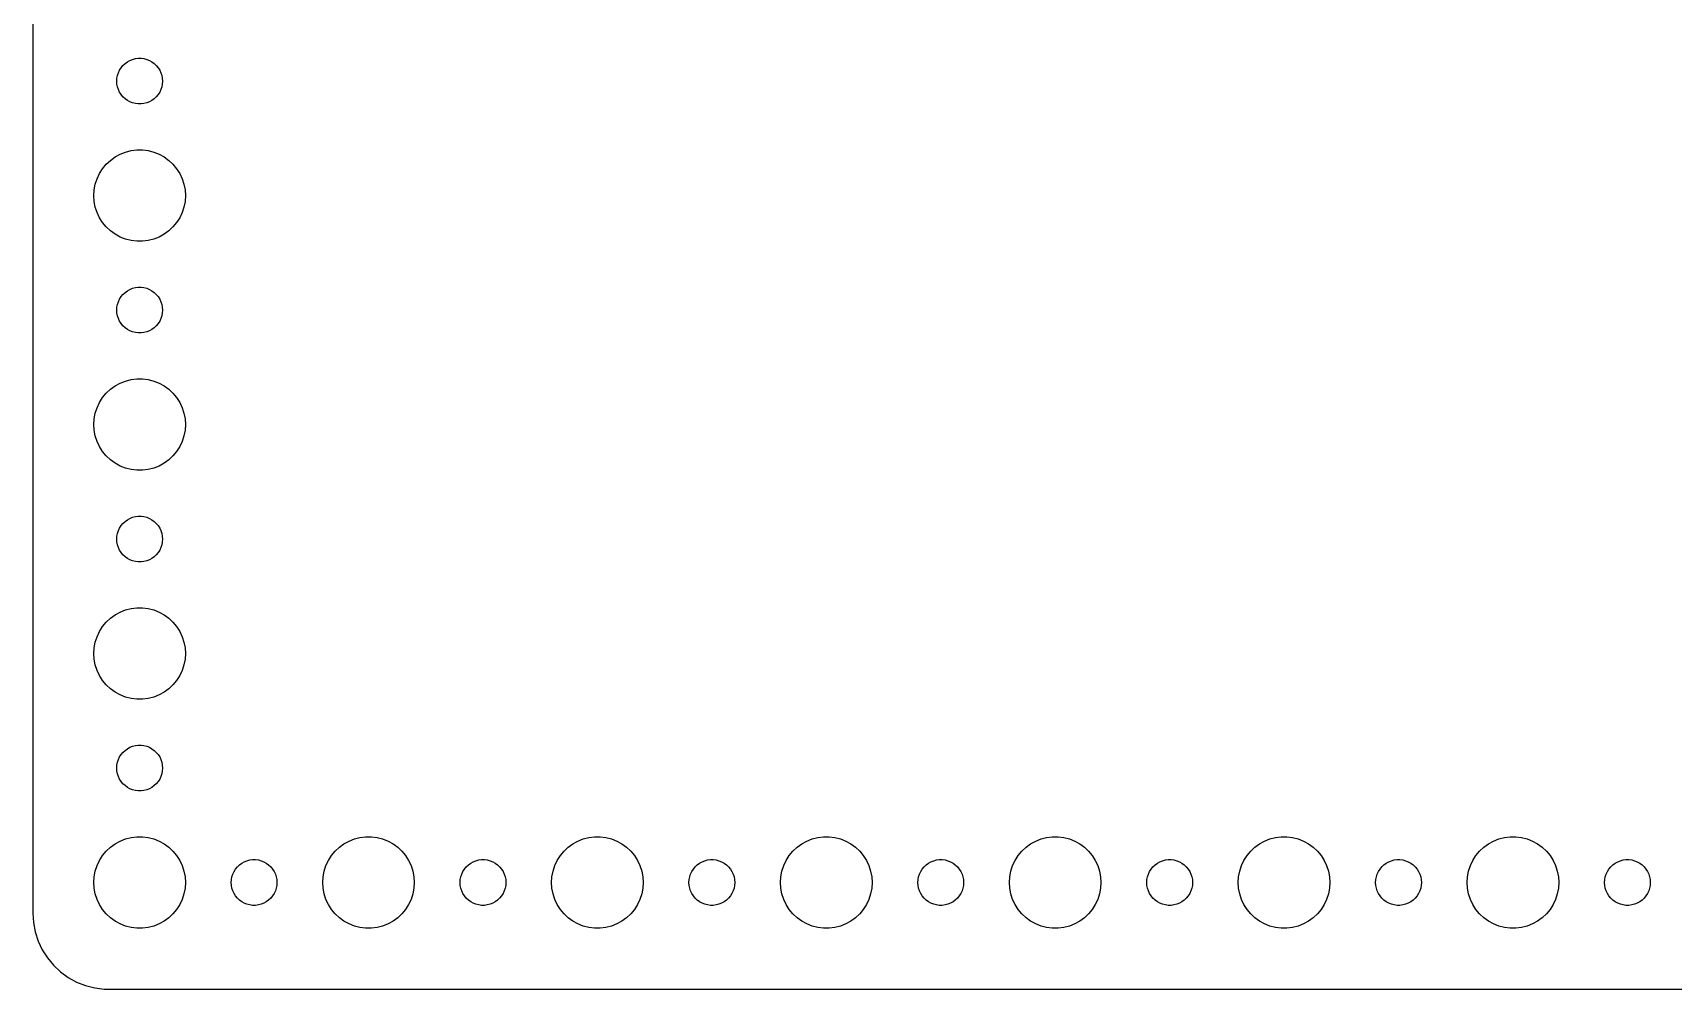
# Model space of a CAD drawing. Header units: metres. Extents: x -112 to 112, y -67 to 67.
# Drawn here: x -112 to -4.5, y -67 to -4.3 of the extents above; entities that cross this region are included whole.
import ezdxf

# ---------------------------------------------------------------- set-up
doc = ezdxf.new("R2010")
doc.units = ezdxf.units.M

msp = doc.modelspace()

# ---------------------------------------------------------------- linework, layer by layer
for p, q in [((-112, 62), (-112, -62)), ((-106.093, -6.47318), (-105.956, -6.34422)), ((-105.956, -6.34422), (-105.804, -6.23351)), ((-105.804, -6.23351), (-105.639, -6.14275)), ((-105.639, -6.14275), (-105.464, -6.07341)), ((-105.464, -6.07341), (-105.281, -6.02657)), ((-105.281, -6.02657), (-105.094, -6.00294)), ((-105.094, -6.00294), (-104.906, -6.00294)), ((-104.906, -6.00294), (-104.719, -6.02657)), ((-104.719, -6.02657), (-104.536, -6.07341)), ((-104.536, -6.07341), (-104.361, -6.14275)), ((-104.361, -6.14275), (-104.196, -6.23351)), ((-104.196, -6.23351), (-104.044, -6.34422)), ((-104.044, -6.34422), (-103.907, -6.47318)), ((-106.5, -7.5), (-106.488, -7.312)), ((-106.488, -7.68799), (-106.5, -7.5)), ((-106.488, -7.312), (-106.453, -7.12695)), ((-106.453, -7.12695), (-106.395, -6.9478)), ((-106.395, -6.9478), (-106.314, -6.77736)), ((-106.314, -6.77736), (-106.214, -6.61832)), ((-106.214, -6.61832), (-106.093, -6.47318)), ((-103.907, -6.47318), (-103.786, -6.61832)), ((-103.786, -6.61832), (-103.686, -6.77736)), ((-103.686, -6.77736), (-103.605, -6.9478)), ((-103.605, -6.9478), (-103.547, -7.12695)), ((-103.547, -7.12695), (-103.512, -7.312)), ((-103.512, -7.312), (-103.5, -7.5)), ((-103.5, -7.5), (-103.512, -7.68799)), ((-106.453, -7.87303), (-106.488, -7.68799)), ((-106.395, -8.05219), (-106.453, -7.87303)), ((-106.314, -8.22263), (-106.395, -8.05219)), ((-106.214, -8.38167), (-106.314, -8.22263)), ((-106.093, -8.52681), (-106.214, -8.38167)), ((-105.956, -8.65576), (-106.093, -8.52681)), ((-103.907, -8.52681), (-104.044, -8.65576)), ((-103.786, -8.38167), (-103.907, -8.52681)), ((-103.686, -8.22263), (-103.786, -8.38167)), ((-103.605, -8.05219), (-103.686, -8.22263)), ((-103.547, -7.87303), (-103.605, -8.05219)), ((-103.512, -7.68799), (-103.547, -7.87303)), ((-105.804, -8.76648), (-105.956, -8.65576)), ((-105.639, -8.85724), (-105.804, -8.76648)), ((-105.464, -8.92657), (-105.639, -8.85724)), ((-105.281, -8.97342), (-105.464, -8.92657)), ((-105.094, -8.99704), (-105.281, -8.97342)), ((-104.906, -8.99704), (-105.094, -8.99704)), ((-104.719, -8.97342), (-104.906, -8.99704)), ((-104.536, -8.92657), (-104.719, -8.97342)), ((-104.361, -8.85724), (-104.536, -8.92657)), ((-104.196, -8.76648), (-104.361, -8.85724)), ((-104.044, -8.65576), (-104.196, -8.76648)), ((-107.187, -12.9464), (-106.912, -12.6884)), ((-106.912, -12.6884), (-106.607, -12.467)), ((-106.607, -12.467), (-106.277, -12.2855)), ((-106.277, -12.2855), (-105.927, -12.1468)), ((-105.927, -12.1468), (-105.562, -12.0531)), ((-105.562, -12.0531), (-105.188, -12.0059)), ((-105.188, -12.0059), (-104.812, -12.0059)), ((-104.812, -12.0059), (-104.438, -12.0531)), ((-104.438, -12.0531), (-104.073, -12.1468)), ((-104.073, -12.1468), (-103.723, -12.2855)), ((-103.723, -12.2855), (-103.393, -12.467)), ((-103.393, -12.467), (-103.088, -12.6884)), ((-103.088, -12.6884), (-102.813, -12.9464)), ((-107.906, -14.2539), (-107.789, -13.8956)), ((-107.789, -13.8956), (-107.629, -13.5547)), ((-107.629, -13.5547), (-107.427, -13.2366)), ((-107.427, -13.2366), (-107.187, -12.9464)), ((-102.813, -12.9464), (-102.573, -13.2366)), ((-102.573, -13.2366), (-102.371, -13.5547)), ((-102.371, -13.5547), (-102.211, -13.8956)), ((-102.211, -13.8956), (-102.094, -14.2539)), ((-108, -15), (-107.976, -14.624)), ((-107.976, -15.376), (-108, -15)), ((-107.976, -14.624), (-107.906, -14.2539)), ((-102.094, -14.2539), (-102.024, -14.624)), ((-102.024, -14.624), (-102, -15)), ((-102, -15), (-102.024, -15.376)), ((-107.906, -15.7461), (-107.976, -15.376)), ((-107.789, -16.1044), (-107.906, -15.7461)), ((-107.629, -16.4453), (-107.789, -16.1044)), ((-102.211, -16.1044), (-102.371, -16.4453)), ((-102.094, -15.7461), (-102.211, -16.1044)), ((-102.024, -15.376), (-102.094, -15.7461)), ((-107.427, -16.7634), (-107.629, -16.4453)), ((-107.187, -17.0536), (-107.427, -16.7634)), ((-106.912, -17.3115), (-107.187, -17.0536)), ((-102.813, -17.0536), (-103.088, -17.3115)), ((-102.573, -16.7634), (-102.813, -17.0536)), ((-102.371, -16.4453), (-102.573, -16.7634)), ((-106.607, -17.533), (-106.912, -17.3115)), ((-106.277, -17.7145), (-106.607, -17.533)), ((-105.927, -17.8532), (-106.277, -17.7145)), ((-105.562, -17.9469), (-105.927, -17.8532)), ((-105.188, -17.9941), (-105.562, -17.9469)), ((-104.812, -17.9941), (-105.188, -17.9941)), ((-104.438, -17.9469), (-104.812, -17.9941)), ((-104.073, -17.8532), (-104.438, -17.9469)), ((-103.723, -17.7145), (-104.073, -17.8532)), ((-103.393, -17.533), (-103.723, -17.7145)), ((-103.088, -17.3115), (-103.393, -17.533)), ((-106.214, -21.6183), (-106.093, -21.4732)), ((-106.093, -21.4732), (-105.956, -21.3442)), ((-105.956, -21.3442), (-105.804, -21.2335)), ((-105.804, -21.2335), (-105.639, -21.1427)), ((-105.639, -21.1427), (-105.464, -21.0734)), ((-105.464, -21.0734), (-105.281, -21.0266)), ((-105.281, -21.0266), (-105.094, -21.003)), ((-105.094, -21.003), (-104.906, -21.003)), ((-104.906, -21.003), (-104.719, -21.0266)), ((-104.719, -21.0266), (-104.536, -21.0734)), ((-104.536, -21.0734), (-104.361, -21.1427)), ((-104.361, -21.1427), (-104.196, -21.2335)), ((-104.196, -21.2335), (-104.044, -21.3442)), ((-104.044, -21.3442), (-103.907, -21.4732)), ((-103.907, -21.4732), (-103.786, -21.6183)), ((-106.5, -22.5), (-106.488, -22.312)), ((-106.488, -22.688), (-106.5, -22.5)), ((-106.488, -22.312), (-106.453, -22.127)), ((-106.453, -22.127), (-106.395, -21.9478)), ((-106.395, -21.9478), (-106.314, -21.7774)), ((-106.314, -21.7774), (-106.214, -21.6183)), ((-103.786, -21.6183), (-103.686, -21.7774)), ((-103.686, -21.7774), (-103.605, -21.9478)), ((-103.605, -21.9478), (-103.547, -22.127)), ((-103.547, -22.127), (-103.512, -22.312)), ((-103.512, -22.312), (-103.5, -22.5)), ((-103.5, -22.5), (-103.512, -22.688)), ((-106.453, -22.873), (-106.488, -22.688)), ((-106.395, -23.0522), (-106.453, -22.873)), ((-106.314, -23.2226), (-106.395, -23.0522)), ((-106.214, -23.3817), (-106.314, -23.2226)), ((-106.093, -23.5268), (-106.214, -23.3817)), ((-105.956, -23.6558), (-106.093, -23.5268)), ((-103.907, -23.5268), (-104.044, -23.6558)), ((-103.786, -23.3817), (-103.907, -23.5268)), ((-103.686, -23.2226), (-103.786, -23.3817)), ((-103.605, -23.0522), (-103.686, -23.2226)), ((-103.547, -22.873), (-103.605, -23.0522)), ((-103.512, -22.688), (-103.547, -22.873)), ((-105.804, -23.7665), (-105.956, -23.6558)), ((-105.639, -23.8572), (-105.804, -23.7665)), ((-105.464, -23.9266), (-105.639, -23.8572)), ((-105.281, -23.9734), (-105.464, -23.9266)), ((-105.094, -23.997), (-105.281, -23.9734)), ((-104.906, -23.997), (-105.094, -23.997)), ((-104.719, -23.9734), (-104.906, -23.997)), ((-104.536, -23.9266), (-104.719, -23.9734)), ((-104.361, -23.8572), (-104.536, -23.9266)), ((-104.196, -23.7665), (-104.361, -23.8572)), ((-104.044, -23.6558), (-104.196, -23.7665)), ((-107.427, -28.2366), (-107.187, -27.9464)), ((-107.187, -27.9464), (-106.912, -27.6884)), ((-106.912, -27.6884), (-106.607, -27.467)), ((-106.607, -27.467), (-106.277, -27.2855)), ((-106.277, -27.2855), (-105.927, -27.1468)), ((-105.927, -27.1468), (-105.562, -27.0531)), ((-105.562, -27.0531), (-105.188, -27.0059)), ((-105.188, -27.0059), (-104.812, -27.0059)), ((-104.812, -27.0059), (-104.438, -27.0531)), ((-104.438, -27.0531), (-104.073, -27.1468)), ((-104.073, -27.1468), (-103.723, -27.2855)), ((-103.723, -27.2855), (-103.393, -27.467)), ((-103.393, -27.467), (-103.088, -27.6884)), ((-103.088, -27.6884), (-102.813, -27.9464)), ((-102.813, -27.9464), (-102.573, -28.2366)), ((-107.906, -29.2539), (-107.789, -28.8956)), ((-107.789, -28.8956), (-107.629, -28.5547)), ((-107.629, -28.5547), (-107.427, -28.2366)), ((-102.573, -28.2366), (-102.371, -28.5547)), ((-102.371, -28.5547), (-102.211, -28.8956)), ((-102.211, -28.8956), (-102.094, -29.2539)), ((-108, -30), (-107.976, -29.624)), ((-107.976, -30.376), (-108, -30)), ((-107.976, -29.624), (-107.906, -29.2539)), ((-102.094, -29.2539), (-102.024, -29.624)), ((-102.024, -29.624), (-102, -30)), ((-102, -30), (-102.024, -30.376)), ((-107.906, -30.7461), (-107.976, -30.376)), ((-107.789, -31.1044), (-107.906, -30.7461)), ((-107.629, -31.4453), (-107.789, -31.1044)), ((-102.211, -31.1044), (-102.371, -31.4453)), ((-102.094, -30.7461), (-102.211, -31.1044)), ((-102.024, -30.376), (-102.094, -30.7461)), ((-107.427, -31.7634), (-107.629, -31.4453)), ((-107.187, -32.0536), (-107.427, -31.7634)), ((-106.912, -32.3115), (-107.187, -32.0536)), ((-102.813, -32.0536), (-103.088, -32.3115)), ((-102.573, -31.7634), (-102.813, -32.0536)), ((-102.371, -31.4453), (-102.573, -31.7634)), ((-106.607, -32.533), (-106.912, -32.3115)), ((-106.277, -32.7145), (-106.607, -32.533)), ((-105.927, -32.8532), (-106.277, -32.7145)), ((-105.562, -32.9469), (-105.927, -32.8532)), ((-105.188, -32.9941), (-105.562, -32.9469)), ((-104.812, -32.9941), (-105.188, -32.9941)), ((-104.438, -32.9469), (-104.812, -32.9941)), ((-104.073, -32.8532), (-104.438, -32.9469)), ((-103.723, -32.7145), (-104.073, -32.8532)), ((-103.393, -32.533), (-103.723, -32.7145)), ((-103.088, -32.3115), (-103.393, -32.533)), ((-106.214, -36.6183), (-106.093, -36.4732)), ((-106.093, -36.4732), (-105.956, -36.3442)), ((-105.956, -36.3442), (-105.804, -36.2335)), ((-105.804, -36.2335), (-105.639, -36.1428)), ((-105.639, -36.1428), (-105.464, -36.0734)), ((-105.464, -36.0734), (-105.281, -36.0266)), ((-105.281, -36.0266), (-105.094, -36.003)), ((-105.094, -36.003), (-104.906, -36.003)), ((-104.906, -36.003), (-104.719, -36.0266)), ((-104.719, -36.0266), (-104.536, -36.0734)), ((-104.536, -36.0734), (-104.361, -36.1428)), ((-104.361, -36.1428), (-104.196, -36.2335)), ((-104.196, -36.2335), (-104.044, -36.3442)), ((-104.044, -36.3442), (-103.907, -36.4732)), ((-103.907, -36.4732), (-103.786, -36.6183)), ((-106.5, -37.5), (-106.488, -37.312)), ((-106.488, -37.688), (-106.5, -37.5)), ((-106.488, -37.312), (-106.453, -37.127)), ((-106.453, -37.127), (-106.395, -36.9478)), ((-106.395, -36.9478), (-106.314, -36.7774)), ((-106.314, -36.7774), (-106.214, -36.6183)), ((-103.786, -36.6183), (-103.686, -36.7774)), ((-103.686, -36.7774), (-103.605, -36.9478)), ((-103.605, -36.9478), (-103.547, -37.127)), ((-103.547, -37.127), (-103.512, -37.312)), ((-103.512, -37.312), (-103.5, -37.5)), ((-103.5, -37.5), (-103.512, -37.688)), ((-106.453, -37.873), (-106.488, -37.688)), ((-106.395, -38.0522), (-106.453, -37.873)), ((-106.314, -38.2226), (-106.395, -38.0522)), ((-106.214, -38.3817), (-106.314, -38.2226)), ((-106.093, -38.5268), (-106.214, -38.3817)), ((-105.956, -38.6558), (-106.093, -38.5268)), ((-105.804, -38.7665), (-105.956, -38.6558)), ((-104.044, -38.6558), (-104.196, -38.7665)), ((-103.907, -38.5268), (-104.044, -38.6558)), ((-103.786, -38.3817), (-103.907, -38.5268)), ((-103.686, -38.2226), (-103.786, -38.3817)), ((-103.605, -38.0522), (-103.686, -38.2226)), ((-103.547, -37.873), (-103.605, -38.0522)), ((-103.512, -37.688), (-103.547, -37.873)), ((-105.639, -38.8572), (-105.804, -38.7665)), ((-105.464, -38.9266), (-105.639, -38.8572)), ((-105.281, -38.9734), (-105.464, -38.9266)), ((-105.094, -38.997), (-105.281, -38.9734)), ((-104.906, -38.997), (-105.094, -38.997)), ((-104.719, -38.9734), (-104.906, -38.997)), ((-104.536, -38.9266), (-104.719, -38.9734)), ((-104.361, -38.8572), (-104.536, -38.9266)), ((-104.196, -38.7665), (-104.361, -38.8572)), ((-107.427, -43.2366), (-107.187, -42.9464)), ((-107.187, -42.9464), (-106.912, -42.6885)), ((-106.912, -42.6885), (-106.607, -42.467)), ((-106.607, -42.467), (-106.277, -42.2855)), ((-106.277, -42.2855), (-105.927, -42.1468)), ((-105.927, -42.1468), (-105.562, -42.0531)), ((-105.562, -42.0531), (-105.188, -42.0059)), ((-105.188, -42.0059), (-104.812, -42.0059)), ((-104.812, -42.0059), (-104.438, -42.0531)), ((-104.438, -42.0531), (-104.073, -42.1468)), ((-104.073, -42.1468), (-103.723, -42.2855)), ((-103.723, -42.2855), (-103.393, -42.467)), ((-103.393, -42.467), (-103.088, -42.6885)), ((-103.088, -42.6885), (-102.813, -42.9464)), ((-102.813, -42.9464), (-102.573, -43.2366)), ((-107.906, -44.2539), (-107.789, -43.8956)), ((-107.789, -43.8956), (-107.629, -43.5547)), ((-107.629, -43.5547), (-107.427, -43.2366)), ((-102.573, -43.2366), (-102.371, -43.5547)), ((-102.371, -43.5547), (-102.211, -43.8956)), ((-102.211, -43.8956), (-102.094, -44.2539)), ((-108, -45), (-107.976, -44.624)), ((-107.976, -45.376), (-108, -45)), ((-107.976, -44.624), (-107.906, -44.2539)), ((-102.094, -44.2539), (-102.024, -44.624)), ((-102.024, -44.624), (-102, -45)), ((-102, -45), (-102.024, -45.376)), ((-107.906, -45.7461), (-107.976, -45.376)), ((-107.789, -46.1044), (-107.906, -45.7461)), ((-107.629, -46.4453), (-107.789, -46.1044)), ((-102.211, -46.1044), (-102.371, -46.4453)), ((-102.094, -45.7461), (-102.211, -46.1044)), ((-102.024, -45.376), (-102.094, -45.7461)), ((-107.427, -46.7634), (-107.629, -46.4453)), ((-107.187, -47.0536), (-107.427, -46.7634)), ((-106.912, -47.3115), (-107.187, -47.0536)), ((-102.813, -47.0536), (-103.088, -47.3115)), ((-102.573, -46.7634), (-102.813, -47.0536)), ((-102.371, -46.4453), (-102.573, -46.7634)), ((-106.607, -47.533), (-106.912, -47.3115)), ((-106.277, -47.7145), (-106.607, -47.533)), ((-105.927, -47.8532), (-106.277, -47.7145)), ((-105.562, -47.9469), (-105.927, -47.8532)), ((-105.188, -47.9941), (-105.562, -47.9469)), ((-104.812, -47.9941), (-105.188, -47.9941)), ((-104.438, -47.9469), (-104.812, -47.9941)), ((-104.073, -47.8532), (-104.438, -47.9469)), ((-103.723, -47.7145), (-104.073, -47.8532)), ((-103.393, -47.533), (-103.723, -47.7145)), ((-103.088, -47.3115), (-103.393, -47.533)), ((-106.214, -51.6183), (-106.093, -51.4732)), ((-106.093, -51.4732), (-105.956, -51.3442)), ((-105.956, -51.3442), (-105.804, -51.2335)), ((-105.804, -51.2335), (-105.639, -51.1428)), ((-105.639, -51.1428), (-105.464, -51.0734)), ((-105.464, -51.0734), (-105.281, -51.0266)), ((-105.281, -51.0266), (-105.094, -51.003)), ((-105.094, -51.003), (-104.906, -51.003)), ((-104.906, -51.003), (-104.719, -51.0266)), ((-104.719, -51.0266), (-104.536, -51.0734)), ((-104.536, -51.0734), (-104.361, -51.1428)), ((-104.361, -51.1428), (-104.196, -51.2335)), ((-104.196, -51.2335), (-104.044, -51.3442)), ((-104.044, -51.3442), (-103.907, -51.4732)), ((-103.907, -51.4732), (-103.786, -51.6183)), ((-106.5, -52.5), (-106.488, -52.312)), ((-106.488, -52.688), (-106.5, -52.5)), ((-106.488, -52.312), (-106.453, -52.127)), ((-106.453, -52.127), (-106.395, -51.9478)), ((-106.395, -51.9478), (-106.314, -51.7774)), ((-106.314, -51.7774), (-106.214, -51.6183)), ((-103.786, -51.6183), (-103.686, -51.7774)), ((-103.686, -51.7774), (-103.605, -51.9478)), ((-103.605, -51.9478), (-103.547, -52.127)), ((-103.547, -52.127), (-103.512, -52.312)), ((-103.512, -52.312), (-103.5, -52.5)), ((-103.5, -52.5), (-103.512, -52.688)), ((-106.453, -52.873), (-106.488, -52.688)), ((-106.395, -53.0522), (-106.453, -52.873)), ((-106.314, -53.2226), (-106.395, -53.0522)), ((-106.214, -53.3817), (-106.314, -53.2226)), ((-106.093, -53.5268), (-106.214, -53.3817)), ((-105.956, -53.6558), (-106.093, -53.5268)), ((-105.804, -53.7665), (-105.956, -53.6558)), ((-104.044, -53.6558), (-104.196, -53.7665)), ((-103.907, -53.5268), (-104.044, -53.6558)), ((-103.786, -53.3817), (-103.907, -53.5268)), ((-103.686, -53.2226), (-103.786, -53.3817)), ((-103.605, -53.0522), (-103.686, -53.2226)), ((-103.547, -52.873), (-103.605, -53.0522)), ((-103.512, -52.688), (-103.547, -52.873)), ((-105.639, -53.8572), (-105.804, -53.7665)), ((-105.464, -53.9266), (-105.639, -53.8572)), ((-105.281, -53.9734), (-105.464, -53.9266)), ((-105.094, -53.997), (-105.281, -53.9734)), ((-104.906, -53.997), (-105.094, -53.997)), ((-104.719, -53.9734), (-104.906, -53.997)), ((-104.536, -53.9266), (-104.719, -53.9734)), ((-104.361, -53.8572), (-104.536, -53.9266)), ((-104.196, -53.7665), (-104.361, -53.8572)), ((-107.427, -58.2366), (-107.187, -57.9464)), ((-107.187, -57.9464), (-106.912, -57.6885)), ((-106.912, -57.6885), (-106.607, -57.467)), ((-106.607, -57.467), (-106.277, -57.2855)), ((-106.277, -57.2855), (-105.927, -57.1468)), ((-105.927, -57.1468), (-105.562, -57.0531)), ((-105.562, -57.0531), (-105.188, -57.0059)), ((-105.188, -57.0059), (-104.812, -57.0059)), ((-104.812, -57.0059), (-104.438, -57.0531)), ((-104.438, -57.0531), (-104.073, -57.1468)), ((-104.073, -57.1468), (-103.723, -57.2855)), ((-103.723, -57.2855), (-103.393, -57.467)), ((-103.393, -57.467), (-103.088, -57.6885)), ((-103.088, -57.6885), (-102.813, -57.9464)), ((-102.813, -57.9464), (-102.573, -58.2366)), ((-92.427, -58.2366), (-92.1869, -57.9464)), ((-92.1869, -57.9464), (-91.9123, -57.6885)), ((-91.9123, -57.6885), (-91.6075, -57.467)), ((-91.6075, -57.467), (-91.2773, -57.2855)), ((-91.2773, -57.2855), (-90.927, -57.1468)), ((-90.927, -57.1468), (-90.5621, -57.0531)), ((-90.5621, -57.0531), (-90.1884, -57.0059)), ((-90.1884, -57.0059), (-89.8116, -57.0059)), ((-89.8116, -57.0059), (-89.4379, -57.0531)), ((-89.4379, -57.0531), (-89.073, -57.1468)), ((-89.073, -57.1468), (-88.7227, -57.2855)), ((-88.7227, -57.2855), (-88.3925, -57.467)), ((-88.3925, -57.467), (-88.0877, -57.6885)), ((-88.0877, -57.6885), (-87.8131, -57.9464)), ((-87.8131, -57.9464), (-87.573, -58.2366)), ((-77.427, -58.2366), (-77.1869, -57.9464)), ((-77.1869, -57.9464), (-76.9123, -57.6885)), ((-76.9123, -57.6885), (-76.6075, -57.467)), ((-76.6075, -57.467), (-76.2773, -57.2855)), ((-76.2773, -57.2855), (-75.927, -57.1468)), ((-75.927, -57.1468), (-75.5621, -57.0531)), ((-75.5621, -57.0531), (-75.1884, -57.0059)), ((-75.1884, -57.0059), (-74.8116, -57.0059)), ((-74.8116, -57.0059), (-74.4379, -57.0531)), ((-74.4379, -57.0531), (-74.073, -57.1468)), ((-74.073, -57.1468), (-73.7227, -57.2855)), ((-73.7227, -57.2855), (-73.3925, -57.467)), ((-73.3925, -57.467), (-73.0877, -57.6885)), ((-73.0877, -57.6885), (-72.8131, -57.9464)), ((-72.8131, -57.9464), (-72.573, -58.2366)), ((-62.427, -58.2366), (-62.1869, -57.9464)), ((-62.1869, -57.9464), (-61.9123, -57.6885)), ((-61.9123, -57.6885), (-61.6075, -57.467)), ((-61.6075, -57.467), (-61.2773, -57.2855)), ((-61.2773, -57.2855), (-60.927, -57.1468)), ((-60.927, -57.1468), (-60.5621, -57.0531)), ((-60.5621, -57.0531), (-60.1884, -57.0059)), ((-60.1884, -57.0059), (-59.8116, -57.0059)), ((-59.8116, -57.0059), (-59.4379, -57.0531)), ((-59.4379, -57.0531), (-59.0729, -57.1468)), ((-59.0729, -57.1468), (-58.7227, -57.2855)), ((-58.7227, -57.2855), (-58.3925, -57.467)), ((-58.3925, -57.467), (-58.0877, -57.6885)), ((-58.0877, -57.6885), (-57.8131, -57.9464)), ((-57.8131, -57.9464), (-57.5729, -58.2366)), ((-47.427, -58.2366), (-47.1869, -57.9464)), ((-47.1869, -57.9464), (-46.9123, -57.6885)), ((-46.9123, -57.6885), (-46.6075, -57.467)), ((-46.6075, -57.467), (-46.2773, -57.2855)), ((-46.2773, -57.2855), (-45.927, -57.1468)), ((-45.927, -57.1468), (-45.5621, -57.0531)), ((-45.5621, -57.0531), (-45.1884, -57.0059)), ((-45.1884, -57.0059), (-44.8116, -57.0059)), ((-44.8116, -57.0059), (-44.4379, -57.0531)), ((-44.4379, -57.0531), (-44.0729, -57.1468)), ((-44.0729, -57.1468), (-43.7227, -57.2855)), ((-43.7227, -57.2855), (-43.3925, -57.467)), ((-43.3925, -57.467), (-43.0877, -57.6885)), ((-43.0877, -57.6885), (-42.8131, -57.9464)), ((-42.8131, -57.9464), (-42.5729, -58.2366)), ((-32.427, -58.2366), (-32.1869, -57.9464)), ((-32.1869, -57.9464), (-31.9123, -57.6885)), ((-31.9123, -57.6885), (-31.6075, -57.467)), ((-31.6075, -57.467), (-31.2773, -57.2855)), ((-31.2773, -57.2855), (-30.927, -57.1468)), ((-30.927, -57.1468), (-30.5621, -57.0531)), ((-30.5621, -57.0531), (-30.1884, -57.0059)), ((-30.1884, -57.0059), (-29.8116, -57.0059)), ((-29.8116, -57.0059), (-29.4379, -57.0531)), ((-29.4379, -57.0531), (-29.0729, -57.1468)), ((-29.0729, -57.1468), (-28.7227, -57.2855)), ((-28.7227, -57.2855), (-28.3925, -57.467)), ((-28.3925, -57.467), (-28.0877, -57.6885)), ((-28.0877, -57.6885), (-27.8131, -57.9464)), ((-27.8131, -57.9464), (-27.5729, -58.2366)), ((-17.427, -58.2366), (-17.1869, -57.9464)), ((-17.1869, -57.9464), (-16.9123, -57.6885)), ((-16.9123, -57.6885), (-16.6075, -57.467)), ((-16.6075, -57.467), (-16.2773, -57.2855)), ((-16.2773, -57.2855), (-15.927, -57.1468)), ((-15.927, -57.1468), (-15.5621, -57.0531)), ((-15.5621, -57.0531), (-15.1884, -57.0059)), ((-15.1884, -57.0059), (-14.8116, -57.0059)), ((-14.8116, -57.0059), (-14.4379, -57.0531)), ((-14.4379, -57.0531), (-14.0729, -57.1468)), ((-14.0729, -57.1468), (-13.7227, -57.2855)), ((-13.7227, -57.2855), (-13.3925, -57.467)), ((-13.3925, -57.467), (-13.0877, -57.6885)), ((-13.0877, -57.6885), (-12.8131, -57.9464)), ((-12.8131, -57.9464), (-12.5729, -58.2366)), ((-107.906, -59.2539), (-107.789, -58.8956)), ((-107.789, -58.8956), (-107.629, -58.5547)), ((-107.629, -58.5547), (-107.427, -58.2366)), ((-102.573, -58.2366), (-102.371, -58.5547)), ((-102.371, -58.5547), (-102.211, -58.8956)), ((-102.211, -58.8956), (-102.094, -59.2539)), ((-98.8145, -59.2774), (-98.7135, -59.1183)), ((-98.7135, -59.1183), (-98.5934, -58.9732)), ((-98.5934, -58.9732), (-98.4561, -58.8442)), ((-98.4561, -58.8442), (-98.3037, -58.7335)), ((-98.3037, -58.7335), (-98.1387, -58.6428)), ((-98.1387, -58.6428), (-97.9635, -58.5734)), ((-97.9635, -58.5734), (-97.7811, -58.5266)), ((-97.7811, -58.5266), (-97.5942, -58.503)), ((-97.5942, -58.503), (-97.4058, -58.503)), ((-97.4058, -58.503), (-97.2189, -58.5266)), ((-97.2189, -58.5266), (-97.0365, -58.5734)), ((-97.0365, -58.5734), (-96.8613, -58.6428)), ((-96.8613, -58.6428), (-96.6963, -58.7335)), ((-96.6963, -58.7335), (-96.5439, -58.8442)), ((-96.5439, -58.8442), (-96.4065, -58.9732)), ((-96.4065, -58.9732), (-96.2865, -59.1183)), ((-96.2865, -59.1183), (-96.1855, -59.2774)), ((-92.9057, -59.2539), (-92.7893, -58.8956)), ((-92.7893, -58.8956), (-92.6289, -58.5547)), ((-92.6289, -58.5547), (-92.427, -58.2366)), ((-87.573, -58.2366), (-87.3711, -58.5547)), ((-87.3711, -58.5547), (-87.2107, -58.8956)), ((-87.2107, -58.8956), (-87.0943, -59.2539)), ((-83.8145, -59.2774), (-83.7135, -59.1183)), ((-83.7135, -59.1183), (-83.5934, -58.9732)), ((-83.5934, -58.9732), (-83.4561, -58.8442)), ((-83.4561, -58.8442), (-83.3037, -58.7335)), ((-83.3037, -58.7335), (-83.1387, -58.6428)), ((-83.1387, -58.6428), (-82.9635, -58.5734)), ((-82.9635, -58.5734), (-82.7811, -58.5266)), ((-82.7811, -58.5266), (-82.5942, -58.503)), ((-82.5942, -58.503), (-82.4058, -58.503)), ((-82.4058, -58.503), (-82.2189, -58.5266)), ((-82.2189, -58.5266), (-82.0365, -58.5734)), ((-82.0365, -58.5734), (-81.8613, -58.6428)), ((-81.8613, -58.6428), (-81.6963, -58.7335)), ((-81.6963, -58.7335), (-81.5439, -58.8442)), ((-81.5439, -58.8442), (-81.4065, -58.9732)), ((-81.4065, -58.9732), (-81.2865, -59.1183)), ((-81.2865, -59.1183), (-81.1855, -59.2774)), ((-77.9057, -59.2539), (-77.7893, -58.8956)), ((-77.7893, -58.8956), (-77.6289, -58.5547)), ((-77.6289, -58.5547), (-77.427, -58.2366)), ((-72.573, -58.2366), (-72.3711, -58.5547)), ((-72.3711, -58.5547), (-72.2107, -58.8956)), ((-72.2107, -58.8956), (-72.0943, -59.2539)), ((-68.8145, -59.2774), (-68.7135, -59.1183)), ((-68.7135, -59.1183), (-68.5934, -58.9732)), ((-68.5934, -58.9732), (-68.4561, -58.8442)), ((-68.4561, -58.8442), (-68.3037, -58.7335)), ((-68.3037, -58.7335), (-68.1387, -58.6428)), ((-68.1387, -58.6428), (-67.9635, -58.5734)), ((-67.9635, -58.5734), (-67.7811, -58.5266)), ((-67.7811, -58.5266), (-67.5942, -58.503)), ((-67.5942, -58.503), (-67.4058, -58.503)), ((-67.4058, -58.503), (-67.2189, -58.5266)), ((-67.2189, -58.5266), (-67.0365, -58.5734)), ((-67.0365, -58.5734), (-66.8613, -58.6428)), ((-66.8613, -58.6428), (-66.6963, -58.7335)), ((-66.6963, -58.7335), (-66.5439, -58.8442)), ((-66.5439, -58.8442), (-66.4065, -58.9732)), ((-66.4065, -58.9732), (-66.2865, -59.1183)), ((-66.2865, -59.1183), (-66.1855, -59.2774)), ((-62.9057, -59.2539), (-62.7893, -58.8956)), ((-62.7893, -58.8956), (-62.6289, -58.5547)), ((-62.6289, -58.5547), (-62.427, -58.2366)), ((-57.5729, -58.2366), (-57.3711, -58.5547)), ((-57.3711, -58.5547), (-57.2107, -58.8956)), ((-57.2107, -58.8956), (-57.0942, -59.2539)), ((-53.8145, -59.2774), (-53.7135, -59.1183)), ((-53.7135, -59.1183), (-53.5934, -58.9732)), ((-53.5934, -58.9732), (-53.4561, -58.8442)), ((-53.4561, -58.8442), (-53.3037, -58.7335)), ((-53.3037, -58.7335), (-53.1387, -58.6428)), ((-53.1387, -58.6428), (-52.9635, -58.5734)), ((-52.9635, -58.5734), (-52.7811, -58.5266)), ((-52.7811, -58.5266), (-52.5942, -58.503)), ((-52.5942, -58.503), (-52.4058, -58.503)), ((-52.4058, -58.503), (-52.2189, -58.5266)), ((-52.2189, -58.5266), (-52.0365, -58.5734)), ((-52.0365, -58.5734), (-51.8613, -58.6428)), ((-51.8613, -58.6428), (-51.6963, -58.7335)), ((-51.6963, -58.7335), (-51.5439, -58.8442)), ((-51.5439, -58.8442), (-51.4065, -58.9732)), ((-51.4065, -58.9732), (-51.2865, -59.1183)), ((-51.2865, -59.1183), (-51.1855, -59.2774)), ((-47.9057, -59.2539), (-47.7893, -58.8956)), ((-47.7893, -58.8956), (-47.6289, -58.5547)), ((-47.6289, -58.5547), (-47.427, -58.2366)), ((-42.5729, -58.2366), (-42.3711, -58.5547)), ((-42.3711, -58.5547), (-42.2107, -58.8956)), ((-42.2107, -58.8956), (-42.0942, -59.2539)), ((-38.8145, -59.2774), (-38.7135, -59.1183)), ((-38.7135, -59.1183), (-38.5934, -58.9732)), ((-38.5934, -58.9732), (-38.4561, -58.8442)), ((-38.4561, -58.8442), (-38.3037, -58.7335)), ((-38.3037, -58.7335), (-38.1387, -58.6428)), ((-38.1387, -58.6428), (-37.9635, -58.5734)), ((-37.9635, -58.5734), (-37.7811, -58.5266)), ((-37.7811, -58.5266), (-37.5942, -58.503)), ((-37.5942, -58.503), (-37.4058, -58.503)), ((-37.4058, -58.503), (-37.2189, -58.5266)), ((-37.2189, -58.5266), (-37.0365, -58.5734)), ((-37.0365, -58.5734), (-36.8613, -58.6428)), ((-36.8613, -58.6428), (-36.6963, -58.7335)), ((-36.6963, -58.7335), (-36.5439, -58.8442)), ((-36.5439, -58.8442), (-36.4065, -58.9732)), ((-36.4065, -58.9732), (-36.2865, -59.1183)), ((-36.2865, -59.1183), (-36.1855, -59.2774)), ((-32.9057, -59.2539), (-32.7893, -58.8956)), ((-32.7893, -58.8956), (-32.6289, -58.5547)), ((-32.6289, -58.5547), (-32.427, -58.2366)), ((-27.5729, -58.2366), (-27.3711, -58.5547)), ((-27.3711, -58.5547), (-27.2107, -58.8956)), ((-27.2107, -58.8956), (-27.0942, -59.2539)), ((-23.8145, -59.2774), (-23.7135, -59.1183)), ((-23.7135, -59.1183), (-23.5934, -58.9732)), ((-23.5934, -58.9732), (-23.4561, -58.8442)), ((-23.4561, -58.8442), (-23.3037, -58.7335)), ((-23.3037, -58.7335), (-23.1387, -58.6428)), ((-23.1387, -58.6428), (-22.9635, -58.5734)), ((-22.9635, -58.5734), (-22.7811, -58.5266)), ((-22.7811, -58.5266), (-22.5942, -58.503)), ((-22.5942, -58.503), (-22.4058, -58.503)), ((-22.4058, -58.503), (-22.2189, -58.5266)), ((-22.2189, -58.5266), (-22.0365, -58.5734)), ((-22.0365, -58.5734), (-21.8613, -58.6428)), ((-21.8613, -58.6428), (-21.6963, -58.7335)), ((-21.6963, -58.7335), (-21.5439, -58.8442)), ((-21.5439, -58.8442), (-21.4065, -58.9732)), ((-21.4065, -58.9732), (-21.2865, -59.1183)), ((-21.2865, -59.1183), (-21.1855, -59.2774)), ((-17.9057, -59.2539), (-17.7893, -58.8956)), ((-17.7893, -58.8956), (-17.6289, -58.5547)), ((-17.6289, -58.5547), (-17.427, -58.2366)), ((-12.5729, -58.2366), (-12.3711, -58.5547)), ((-12.3711, -58.5547), (-12.2107, -58.8956)), ((-12.2107, -58.8956), (-12.0942, -59.2539)), ((-8.81445, -59.2774), (-8.71352, -59.1183)), ((-8.71352, -59.1183), (-8.59344, -58.9732)), ((-8.59344, -58.9732), (-8.45613, -58.8442)), ((-8.45613, -58.8442), (-8.30373, -58.7335)), ((-8.30373, -58.7335), (-8.13866, -58.6428)), ((-8.13866, -58.6428), (-7.96352, -58.5734)), ((-7.96352, -58.5734), (-7.78107, -58.5266)), ((-7.78107, -58.5266), (-7.59418, -58.503)), ((-7.59418, -58.503), (-7.40581, -58.503)), ((-7.40581, -58.503), (-7.21892, -58.5266)), ((-7.21892, -58.5266), (-7.03647, -58.5734)), ((-7.03647, -58.5734), (-6.86133, -58.6428)), ((-6.86133, -58.6428), (-6.69626, -58.7335)), ((-6.69626, -58.7335), (-6.54385, -58.8442)), ((-6.54385, -58.8442), (-6.40654, -58.9732)), ((-6.40654, -58.9732), (-6.28647, -59.1183)), ((-6.28647, -59.1183), (-6.18553, -59.2774)), ((-108, -60), (-107.976, -59.624)), ((-107.976, -60.376), (-108, -60)), ((-107.976, -59.624), (-107.906, -59.2539)), ((-102.094, -59.2539), (-102.024, -59.624)), ((-102.024, -59.624), (-102, -60)), ((-102, -60), (-102.024, -60.376)), ((-99, -60), (-98.9882, -59.812)), ((-98.9882, -60.188), (-99, -60)), ((-98.9882, -59.812), (-98.9529, -59.627)), ((-98.9529, -60.373), (-98.9882, -60.188)), ((-98.9529, -59.627), (-98.8947, -59.4478)), ((-98.8947, -59.4478), (-98.8145, -59.2774)), ((-96.1855, -59.2774), (-96.1053, -59.4478)), ((-96.1053, -59.4478), (-96.0471, -59.627)), ((-96.0471, -59.627), (-96.0118, -59.812)), ((-96.0118, -60.188), (-96.0471, -60.373)), ((-96.0118, -59.812), (-96, -60)), ((-96, -60), (-96.0118, -60.188)), ((-93, -60), (-92.9763, -59.624)), ((-92.9763, -60.376), (-93, -60)), ((-92.9763, -59.624), (-92.9057, -59.2539)), ((-87.0943, -59.2539), (-87.0237, -59.624)), ((-87.0237, -59.624), (-87, -60)), ((-87, -60), (-87.0237, -60.376)), ((-84, -60), (-83.9882, -59.812)), ((-83.9882, -60.188), (-84, -60)), ((-83.9882, -59.812), (-83.9529, -59.627)), ((-83.9529, -60.373), (-83.9882, -60.188)), ((-83.9529, -59.627), (-83.8947, -59.4478)), ((-83.8947, -59.4478), (-83.8145, -59.2774)), ((-81.1855, -59.2774), (-81.1053, -59.4478)), ((-81.1053, -59.4478), (-81.0471, -59.627)), ((-81.0471, -59.627), (-81.0118, -59.812)), ((-81.0118, -60.188), (-81.0471, -60.373)), ((-81.0118, -59.812), (-81, -60)), ((-81, -60), (-81.0118, -60.188)), ((-78, -60), (-77.9763, -59.624)), ((-77.9763, -60.376), (-78, -60)), ((-77.9763, -59.624), (-77.9057, -59.2539)), ((-72.0943, -59.2539), (-72.0237, -59.624)), ((-72.0237, -59.624), (-72, -60)), ((-72, -60), (-72.0237, -60.376)), ((-69, -60), (-68.9882, -59.812)), ((-68.9882, -60.188), (-69, -60)), ((-68.9882, -59.812), (-68.9529, -59.627)), ((-68.9529, -60.373), (-68.9882, -60.188)), ((-68.9529, -59.627), (-68.8947, -59.4478)), ((-68.8947, -59.4478), (-68.8145, -59.2774)), ((-66.1855, -59.2774), (-66.1053, -59.4478)), ((-66.1053, -59.4478), (-66.0471, -59.627)), ((-66.0471, -59.627), (-66.0118, -59.812)), ((-66.0118, -60.188), (-66.0471, -60.373)), ((-66.0118, -59.812), (-66, -60)), ((-66, -60), (-66.0118, -60.188)), ((-63, -60), (-62.9763, -59.624)), ((-62.9763, -60.376), (-63, -60)), ((-62.9763, -59.624), (-62.9057, -59.2539)), ((-57.0942, -59.2539), (-57.0237, -59.624)), ((-57.0237, -59.624), (-57, -60)), ((-57, -60), (-57.0237, -60.376)), ((-54, -60), (-53.9882, -59.812)), ((-53.9882, -60.188), (-54, -60)), ((-53.9882, -59.812), (-53.9529, -59.627)), ((-53.9529, -60.373), (-53.9882, -60.188)), ((-53.9529, -59.627), (-53.8947, -59.4478)), ((-53.8947, -59.4478), (-53.8145, -59.2774)), ((-51.1855, -59.2774), (-51.1053, -59.4478)), ((-51.1053, -59.4478), (-51.0471, -59.627)), ((-51.0471, -59.627), (-51.0118, -59.812)), ((-51.0118, -60.188), (-51.0471, -60.373)), ((-51.0118, -59.812), (-51, -60)), ((-51, -60), (-51.0118, -60.188)), ((-48, -60), (-47.9763, -59.624)), ((-47.9763, -60.376), (-48, -60)), ((-47.9763, -59.624), (-47.9057, -59.2539)), ((-42.0942, -59.2539), (-42.0237, -59.624)), ((-42.0237, -59.624), (-42, -60)), ((-42, -60), (-42.0237, -60.376)), ((-39, -60), (-38.9882, -59.812)), ((-38.9882, -60.188), (-39, -60)), ((-38.9882, -59.812), (-38.9529, -59.627)), ((-38.9529, -60.373), (-38.9882, -60.188)), ((-38.9529, -59.627), (-38.8947, -59.4478)), ((-38.8947, -59.4478), (-38.8145, -59.2774)), ((-36.1855, -59.2774), (-36.1053, -59.4478)), ((-36.1053, -59.4478), (-36.0471, -59.627)), ((-36.0471, -59.627), (-36.0118, -59.812)), ((-36.0118, -60.188), (-36.0471, -60.373)), ((-36.0118, -59.812), (-36, -60)), ((-36, -60), (-36.0118, -60.188)), ((-33, -60), (-32.9763, -59.624)), ((-32.9763, -60.376), (-33, -60)), ((-32.9763, -59.624), (-32.9057, -59.2539)), ((-27.0942, -59.2539), (-27.0237, -59.624)), ((-27.0237, -59.624), (-27, -60)), ((-27, -60), (-27.0237, -60.376)), ((-24, -60), (-23.9882, -59.812)), ((-23.9882, -60.188), (-24, -60)), ((-23.9882, -59.812), (-23.9529, -59.627)), ((-23.9529, -60.373), (-23.9882, -60.188)), ((-23.9529, -59.627), (-23.8947, -59.4478)), ((-23.8947, -59.4478), (-23.8145, -59.2774)), ((-21.1855, -59.2774), (-21.1053, -59.4478)), ((-21.1053, -59.4478), (-21.0471, -59.627)), ((-21.0471, -59.627), (-21.0118, -59.812)), ((-21.0118, -60.188), (-21.0471, -60.373)), ((-21.0118, -59.812), (-21, -60)), ((-21, -60), (-21.0118, -60.188)), ((-18, -60), (-17.9763, -59.624)), ((-17.9763, -60.376), (-18, -60)), ((-17.9763, -59.624), (-17.9057, -59.2539)), ((-12.0942, -59.2539), (-12.0237, -59.624)), ((-12.0237, -59.624), (-12, -60)), ((-12, -60), (-12.0237, -60.376)), ((-9, -60), (-8.98816, -59.812)), ((-8.98816, -60.188), (-9, -60)), ((-8.98816, -59.812), (-8.95287, -59.627)), ((-8.95287, -60.373), (-8.98816, -60.188)), ((-8.95287, -59.627), (-8.89465, -59.4478)), ((-8.89465, -59.4478), (-8.81445, -59.2774)), ((-6.18553, -59.2774), (-6.10533, -59.4478)), ((-6.10533, -59.4478), (-6.04712, -59.627)), ((-6.04712, -59.627), (-6.01183, -59.812)), ((-6.01183, -60.188), (-6.04712, -60.373)), ((-6.01183, -59.812), (-6, -60)), ((-6, -60), (-6.01183, -60.188)), ((-107.906, -60.7461), (-107.976, -60.376)), ((-107.789, -61.1044), (-107.906, -60.7461)), ((-107.629, -61.4453), (-107.789, -61.1044)), ((-102.211, -61.1044), (-102.371, -61.4453)), ((-102.094, -60.7461), (-102.211, -61.1044)), ((-102.024, -60.376), (-102.094, -60.7461)), ((-98.8947, -60.5522), (-98.9529, -60.373)), ((-98.8145, -60.7226), (-98.8947, -60.5522)), ((-98.7135, -60.8817), (-98.8145, -60.7226)), ((-98.5934, -61.0268), (-98.7135, -60.8817)), ((-98.4561, -61.1558), (-98.5934, -61.0268)), ((-98.3037, -61.2665), (-98.4561, -61.1558)), ((-98.1387, -61.3572), (-98.3037, -61.2665)), ((-96.6963, -61.2665), (-96.8613, -61.3572)), ((-96.5439, -61.1558), (-96.6963, -61.2665)), ((-96.4065, -61.0268), (-96.5439, -61.1558)), ((-96.2865, -60.8817), (-96.4065, -61.0268)), ((-96.1855, -60.7226), (-96.2865, -60.8817)), ((-96.1053, -60.5522), (-96.1855, -60.7226)), ((-96.0471, -60.373), (-96.1053, -60.5522)), ((-92.9057, -60.7461), (-92.9763, -60.376)), ((-92.7893, -61.1044), (-92.9057, -60.7461)), ((-92.6289, -61.4453), (-92.7893, -61.1044)), ((-87.2107, -61.1044), (-87.3711, -61.4453)), ((-87.0943, -60.7461), (-87.2107, -61.1044)), ((-87.0237, -60.376), (-87.0943, -60.7461)), ((-83.8947, -60.5522), (-83.9529, -60.373)), ((-83.8145, -60.7226), (-83.8947, -60.5522)), ((-83.7135, -60.8817), (-83.8145, -60.7226)), ((-83.5934, -61.0268), (-83.7135, -60.8817)), ((-83.4561, -61.1558), (-83.5934, -61.0268)), ((-83.3037, -61.2665), (-83.4561, -61.1558)), ((-83.1387, -61.3572), (-83.3037, -61.2665)), ((-81.6963, -61.2665), (-81.8613, -61.3572)), ((-81.5439, -61.1558), (-81.6963, -61.2665)), ((-81.4065, -61.0268), (-81.5439, -61.1558)), ((-81.2865, -60.8817), (-81.4065, -61.0268)), ((-81.1855, -60.7226), (-81.2865, -60.8817)), ((-81.1053, -60.5522), (-81.1855, -60.7226)), ((-81.0471, -60.373), (-81.1053, -60.5522)), ((-77.9057, -60.7461), (-77.9763, -60.376)), ((-77.7893, -61.1044), (-77.9057, -60.7461)), ((-77.6289, -61.4453), (-77.7893, -61.1044)), ((-72.2107, -61.1044), (-72.3711, -61.4453)), ((-72.0943, -60.7461), (-72.2107, -61.1044)), ((-72.0237, -60.376), (-72.0943, -60.7461)), ((-68.8947, -60.5522), (-68.9529, -60.373)), ((-68.8145, -60.7226), (-68.8947, -60.5522)), ((-68.7135, -60.8817), (-68.8145, -60.7226)), ((-68.5934, -61.0268), (-68.7135, -60.8817)), ((-68.4561, -61.1558), (-68.5934, -61.0268)), ((-68.3037, -61.2665), (-68.4561, -61.1558)), ((-68.1387, -61.3572), (-68.3037, -61.2665)), ((-66.6963, -61.2665), (-66.8613, -61.3572)), ((-66.5439, -61.1558), (-66.6963, -61.2665)), ((-66.4065, -61.0268), (-66.5439, -61.1558)), ((-66.2865, -60.8817), (-66.4065, -61.0268)), ((-66.1855, -60.7226), (-66.2865, -60.8817)), ((-66.1053, -60.5522), (-66.1855, -60.7226)), ((-66.0471, -60.373), (-66.1053, -60.5522)), ((-62.9057, -60.7461), (-62.9763, -60.376)), ((-62.7893, -61.1044), (-62.9057, -60.7461)), ((-62.6289, -61.4453), (-62.7893, -61.1044)), ((-57.2107, -61.1044), (-57.3711, -61.4453)), ((-57.0942, -60.7461), (-57.2107, -61.1044)), ((-57.0237, -60.376), (-57.0942, -60.7461)), ((-53.8947, -60.5522), (-53.9529, -60.373)), ((-53.8145, -60.7226), (-53.8947, -60.5522)), ((-53.7135, -60.8817), (-53.8145, -60.7226)), ((-53.5934, -61.0268), (-53.7135, -60.8817)), ((-53.4561, -61.1558), (-53.5934, -61.0268)), ((-53.3037, -61.2665), (-53.4561, -61.1558)), ((-53.1387, -61.3572), (-53.3037, -61.2665)), ((-51.6963, -61.2665), (-51.8613, -61.3572)), ((-51.5439, -61.1558), (-51.6963, -61.2665)), ((-51.4065, -61.0268), (-51.5439, -61.1558)), ((-51.2865, -60.8817), (-51.4065, -61.0268)), ((-51.1855, -60.7226), (-51.2865, -60.8817)), ((-51.1053, -60.5522), (-51.1855, -60.7226)), ((-51.0471, -60.373), (-51.1053, -60.5522)), ((-47.9057, -60.7461), (-47.9763, -60.376)), ((-47.7893, -61.1044), (-47.9057, -60.7461)), ((-47.6289, -61.4453), (-47.7893, -61.1044)), ((-42.2107, -61.1044), (-42.3711, -61.4453)), ((-42.0942, -60.7461), (-42.2107, -61.1044)), ((-42.0237, -60.376), (-42.0942, -60.7461)), ((-38.8947, -60.5522), (-38.9529, -60.373)), ((-38.8145, -60.7226), (-38.8947, -60.5522)), ((-38.7135, -60.8817), (-38.8145, -60.7226)), ((-38.5934, -61.0268), (-38.7135, -60.8817)), ((-38.4561, -61.1558), (-38.5934, -61.0268)), ((-38.3037, -61.2665), (-38.4561, -61.1558)), ((-38.1387, -61.3572), (-38.3037, -61.2665)), ((-36.6963, -61.2665), (-36.8613, -61.3572)), ((-36.5439, -61.1558), (-36.6963, -61.2665)), ((-36.4065, -61.0268), (-36.5439, -61.1558)), ((-36.2865, -60.8817), (-36.4065, -61.0268)), ((-36.1855, -60.7226), (-36.2865, -60.8817)), ((-36.1053, -60.5522), (-36.1855, -60.7226)), ((-36.0471, -60.373), (-36.1053, -60.5522)), ((-32.9057, -60.7461), (-32.9763, -60.376)), ((-32.7893, -61.1044), (-32.9057, -60.7461)), ((-32.6289, -61.4453), (-32.7893, -61.1044)), ((-27.2107, -61.1044), (-27.3711, -61.4453)), ((-27.0942, -60.7461), (-27.2107, -61.1044)), ((-27.0237, -60.376), (-27.0942, -60.7461)), ((-23.8947, -60.5522), (-23.9529, -60.373)), ((-23.8145, -60.7226), (-23.8947, -60.5522)), ((-23.7135, -60.8817), (-23.8145, -60.7226)), ((-23.5934, -61.0268), (-23.7135, -60.8817)), ((-23.4561, -61.1558), (-23.5934, -61.0268)), ((-23.3037, -61.2665), (-23.4561, -61.1558)), ((-23.1387, -61.3572), (-23.3037, -61.2665)), ((-21.6963, -61.2665), (-21.8613, -61.3572)), ((-21.5439, -61.1558), (-21.6963, -61.2665)), ((-21.4065, -61.0268), (-21.5439, -61.1558)), ((-21.2865, -60.8817), (-21.4065, -61.0268)), ((-21.1855, -60.7226), (-21.2865, -60.8817)), ((-21.1053, -60.5522), (-21.1855, -60.7226)), ((-21.0471, -60.373), (-21.1053, -60.5522)), ((-17.9057, -60.7461), (-17.9763, -60.376)), ((-17.7893, -61.1044), (-17.9057, -60.7461)), ((-17.6289, -61.4453), (-17.7893, -61.1044)), ((-12.2107, -61.1044), (-12.3711, -61.4453)), ((-12.0942, -60.7461), (-12.2107, -61.1044)), ((-12.0237, -60.376), (-12.0942, -60.7461)), ((-8.89465, -60.5522), (-8.95287, -60.373)), ((-8.81445, -60.7226), (-8.89465, -60.5522)), ((-8.71352, -60.8817), (-8.81445, -60.7226)), ((-8.59344, -61.0268), (-8.71352, -60.8817)), ((-8.45613, -61.1558), (-8.59344, -61.0268)), ((-8.30373, -61.2665), (-8.45613, -61.1558)), ((-8.13866, -61.3572), (-8.30373, -61.2665)), ((-6.69626, -61.2665), (-6.86133, -61.3572)), ((-6.54385, -61.1558), (-6.69626, -61.2665)), ((-6.40654, -61.0268), (-6.54385, -61.1558)), ((-6.28647, -60.8817), (-6.40654, -61.0268)), ((-6.18553, -60.7226), (-6.28647, -60.8817)), ((-6.10533, -60.5522), (-6.18553, -60.7226)), ((-6.04712, -60.373), (-6.10533, -60.5522)), ((-112, -62), (-111.961, -62.6267)), ((-107.427, -61.7634), (-107.629, -61.4453)), ((-107.187, -62.0536), (-107.427, -61.7634)), ((-106.912, -62.3115), (-107.187, -62.0536)), ((-106.607, -62.533), (-106.912, -62.3115)), ((-103.088, -62.3115), (-103.393, -62.533)), ((-102.813, -62.0536), (-103.088, -62.3115)), ((-102.573, -61.7634), (-102.813, -62.0536)), ((-102.371, -61.4453), (-102.573, -61.7634)), ((-97.9635, -61.4266), (-98.1387, -61.3572)), ((-97.7811, -61.4734), (-97.9635, -61.4266)), ((-97.5942, -61.497), (-97.7811, -61.4734)), ((-97.4058, -61.497), (-97.5942, -61.497)), ((-97.2189, -61.4734), (-97.4058, -61.497)), ((-97.0365, -61.4266), (-97.2189, -61.4734)), ((-96.8613, -61.3572), (-97.0365, -61.4266)), ((-92.427, -61.7634), (-92.6289, -61.4453)), ((-92.1869, -62.0536), (-92.427, -61.7634)), ((-91.9123, -62.3115), (-92.1869, -62.0536)), ((-91.6075, -62.533), (-91.9123, -62.3115)), ((-88.0877, -62.3115), (-88.3925, -62.533)), ((-87.8131, -62.0536), (-88.0877, -62.3115)), ((-87.573, -61.7634), (-87.8131, -62.0536)), ((-87.3711, -61.4453), (-87.573, -61.7634)), ((-82.9635, -61.4266), (-83.1387, -61.3572)), ((-82.7811, -61.4734), (-82.9635, -61.4266)), ((-82.5942, -61.497), (-82.7811, -61.4734)), ((-82.4058, -61.497), (-82.5942, -61.497)), ((-82.2189, -61.4734), (-82.4058, -61.497)), ((-82.0365, -61.4266), (-82.2189, -61.4734)), ((-81.8613, -61.3572), (-82.0365, -61.4266)), ((-77.427, -61.7634), (-77.6289, -61.4453)), ((-77.1869, -62.0536), (-77.427, -61.7634)), ((-76.9123, -62.3115), (-77.1869, -62.0536)), ((-76.6075, -62.533), (-76.9123, -62.3115)), ((-73.0877, -62.3115), (-73.3925, -62.533)), ((-72.8131, -62.0536), (-73.0877, -62.3115)), ((-72.573, -61.7634), (-72.8131, -62.0536)), ((-72.3711, -61.4453), (-72.573, -61.7634)), ((-67.9635, -61.4266), (-68.1387, -61.3572)), ((-67.7811, -61.4734), (-67.9635, -61.4266)), ((-67.5942, -61.497), (-67.7811, -61.4734)), ((-67.4058, -61.497), (-67.5942, -61.497)), ((-67.2189, -61.4734), (-67.4058, -61.497)), ((-67.0365, -61.4266), (-67.2189, -61.4734)), ((-66.8613, -61.3572), (-67.0365, -61.4266)), ((-62.427, -61.7634), (-62.6289, -61.4453)), ((-62.1869, -62.0536), (-62.427, -61.7634)), ((-61.9123, -62.3115), (-62.1869, -62.0536)), ((-61.6075, -62.533), (-61.9123, -62.3115)), ((-58.0877, -62.3115), (-58.3925, -62.533)), ((-57.8131, -62.0536), (-58.0877, -62.3115)), ((-57.5729, -61.7634), (-57.8131, -62.0536)), ((-57.3711, -61.4453), (-57.5729, -61.7634)), ((-52.9635, -61.4266), (-53.1387, -61.3572)), ((-52.7811, -61.4734), (-52.9635, -61.4266)), ((-52.5942, -61.497), (-52.7811, -61.4734)), ((-52.4058, -61.497), (-52.5942, -61.497)), ((-52.2189, -61.4734), (-52.4058, -61.497)), ((-52.0365, -61.4266), (-52.2189, -61.4734)), ((-51.8613, -61.3572), (-52.0365, -61.4266)), ((-47.427, -61.7634), (-47.6289, -61.4453)), ((-47.1869, -62.0536), (-47.427, -61.7634)), ((-46.9123, -62.3115), (-47.1869, -62.0536)), ((-46.6075, -62.533), (-46.9123, -62.3115)), ((-43.0877, -62.3115), (-43.3925, -62.533)), ((-42.8131, -62.0536), (-43.0877, -62.3115)), ((-42.5729, -61.7634), (-42.8131, -62.0536)), ((-42.3711, -61.4453), (-42.5729, -61.7634)), ((-37.9635, -61.4266), (-38.1387, -61.3572)), ((-37.7811, -61.4734), (-37.9635, -61.4266)), ((-37.5942, -61.497), (-37.7811, -61.4734)), ((-37.4058, -61.497), (-37.5942, -61.497)), ((-37.2189, -61.4734), (-37.4058, -61.497)), ((-37.0365, -61.4266), (-37.2189, -61.4734)), ((-36.8613, -61.3572), (-37.0365, -61.4266)), ((-32.427, -61.7634), (-32.6289, -61.4453)), ((-32.1869, -62.0536), (-32.427, -61.7634)), ((-31.9123, -62.3115), (-32.1869, -62.0536)), ((-31.6075, -62.533), (-31.9123, -62.3115)), ((-28.0877, -62.3115), (-28.3925, -62.533)), ((-27.8131, -62.0536), (-28.0877, -62.3115)), ((-27.5729, -61.7634), (-27.8131, -62.0536)), ((-27.3711, -61.4453), (-27.5729, -61.7634)), ((-22.9635, -61.4266), (-23.1387, -61.3572)), ((-22.7811, -61.4734), (-22.9635, -61.4266)), ((-22.5942, -61.497), (-22.7811, -61.4734)), ((-22.4058, -61.497), (-22.5942, -61.497)), ((-22.2189, -61.4734), (-22.4058, -61.497)), ((-22.0365, -61.4266), (-22.2189, -61.4734)), ((-21.8613, -61.3572), (-22.0365, -61.4266)), ((-17.427, -61.7634), (-17.6289, -61.4453)), ((-17.1869, -62.0536), (-17.427, -61.7634)), ((-16.9123, -62.3115), (-17.1869, -62.0536)), ((-16.6075, -62.533), (-16.9123, -62.3115)), ((-13.0877, -62.3115), (-13.3925, -62.533)), ((-12.8131, -62.0536), (-13.0877, -62.3115)), ((-12.5729, -61.7634), (-12.8131, -62.0536)), ((-12.3711, -61.4453), (-12.5729, -61.7634)), ((-7.96352, -61.4266), (-8.13866, -61.3572)), ((-7.78107, -61.4734), (-7.96352, -61.4266)), ((-7.59418, -61.497), (-7.78107, -61.4734)), ((-7.40581, -61.497), (-7.59418, -61.497)), ((-7.21892, -61.4734), (-7.40581, -61.497)), ((-7.03647, -61.4266), (-7.21892, -61.4734)), ((-6.86133, -61.3572), (-7.03647, -61.4266)), ((-111.961, -62.6267), (-111.843, -63.2434)), ((-111.843, -63.2434), (-111.649, -63.8406)), ((-106.277, -62.7145), (-106.607, -62.533)), ((-105.927, -62.8532), (-106.277, -62.7145)), ((-105.562, -62.9469), (-105.927, -62.8532)), ((-105.188, -62.9941), (-105.562, -62.9469)), ((-104.812, -62.9941), (-105.188, -62.9941)), ((-104.438, -62.9469), (-104.812, -62.9941)), ((-104.073, -62.8532), (-104.438, -62.9469)), ((-103.723, -62.7145), (-104.073, -62.8532)), ((-103.393, -62.533), (-103.723, -62.7145)), ((-91.2773, -62.7145), (-91.6075, -62.533)), ((-90.927, -62.8532), (-91.2773, -62.7145)), ((-90.5621, -62.9469), (-90.927, -62.8532)), ((-90.1884, -62.9941), (-90.5621, -62.9469)), ((-89.8116, -62.9941), (-90.1884, -62.9941)), ((-89.4379, -62.9469), (-89.8116, -62.9941)), ((-89.073, -62.8532), (-89.4379, -62.9469)), ((-88.7227, -62.7145), (-89.073, -62.8532)), ((-88.3925, -62.533), (-88.7227, -62.7145)), ((-76.2773, -62.7145), (-76.6075, -62.533)), ((-75.927, -62.8532), (-76.2773, -62.7145)), ((-75.5621, -62.9469), (-75.927, -62.8532)), ((-75.1884, -62.9941), (-75.5621, -62.9469)), ((-74.8116, -62.9941), (-75.1884, -62.9941)), ((-74.4379, -62.9469), (-74.8116, -62.9941)), ((-74.073, -62.8532), (-74.4379, -62.9469)), ((-73.7227, -62.7145), (-74.073, -62.8532)), ((-73.3925, -62.533), (-73.7227, -62.7145)), ((-61.2773, -62.7145), (-61.6075, -62.533)), ((-60.927, -62.8532), (-61.2773, -62.7145)), ((-60.5621, -62.9469), (-60.927, -62.8532)), ((-60.1884, -62.9941), (-60.5621, -62.9469)), ((-59.8116, -62.9941), (-60.1884, -62.9941)), ((-59.4379, -62.9469), (-59.8116, -62.9941)), ((-59.0729, -62.8532), (-59.4379, -62.9469)), ((-58.7227, -62.7145), (-59.0729, -62.8532)), ((-58.3925, -62.533), (-58.7227, -62.7145)), ((-46.2773, -62.7145), (-46.6075, -62.533)), ((-45.927, -62.8532), (-46.2773, -62.7145)), ((-45.5621, -62.9469), (-45.927, -62.8532)), ((-45.1884, -62.9941), (-45.5621, -62.9469)), ((-44.8116, -62.9941), (-45.1884, -62.9941)), ((-44.4379, -62.9469), (-44.8116, -62.9941)), ((-44.0729, -62.8532), (-44.4379, -62.9469)), ((-43.7227, -62.7145), (-44.0729, -62.8532)), ((-43.3925, -62.533), (-43.7227, -62.7145)), ((-31.2773, -62.7145), (-31.6075, -62.533)), ((-30.927, -62.8532), (-31.2773, -62.7145)), ((-30.5621, -62.9469), (-30.927, -62.8532)), ((-30.1884, -62.9941), (-30.5621, -62.9469)), ((-29.8116, -62.9941), (-30.1884, -62.9941)), ((-29.4379, -62.9469), (-29.8116, -62.9941)), ((-29.0729, -62.8532), (-29.4379, -62.9469)), ((-28.7227, -62.7145), (-29.0729, -62.8532)), ((-28.3925, -62.533), (-28.7227, -62.7145)), ((-16.2773, -62.7145), (-16.6075, -62.533)), ((-15.927, -62.8532), (-16.2773, -62.7145)), ((-15.5621, -62.9469), (-15.927, -62.8532)), ((-15.1884, -62.9941), (-15.5621, -62.9469)), ((-14.8116, -62.9941), (-15.1884, -62.9941)), ((-14.4379, -62.9469), (-14.8116, -62.9941)), ((-14.0729, -62.8532), (-14.4379, -62.9469)), ((-13.7227, -62.7145), (-14.0729, -62.8532)), ((-13.3925, -62.533), (-13.7227, -62.7145)), ((-111.649, -63.8406), (-111.382, -64.4088)), ((-111.382, -64.4088), (-111.045, -64.9389)), ((-111.045, -64.9389), (-110.645, -65.4227)), ((-110.645, -65.4227), (-110.187, -65.8526)), ((-110.187, -65.8526), (-109.679, -66.2216)), ((-109.679, -66.2216), (-109.129, -66.5241)), ((-109.129, -66.5241), (-108.545, -66.7553)), ((-108.545, -66.7553), (-107.937, -66.9114)), ((-107.937, -66.9114), (-107.314, -66.9901)), ((-107.314, -66.9901), (107.314, -66.9901))]:
    msp.add_line(p, q)

doc.saveas('drawing.dxf')
